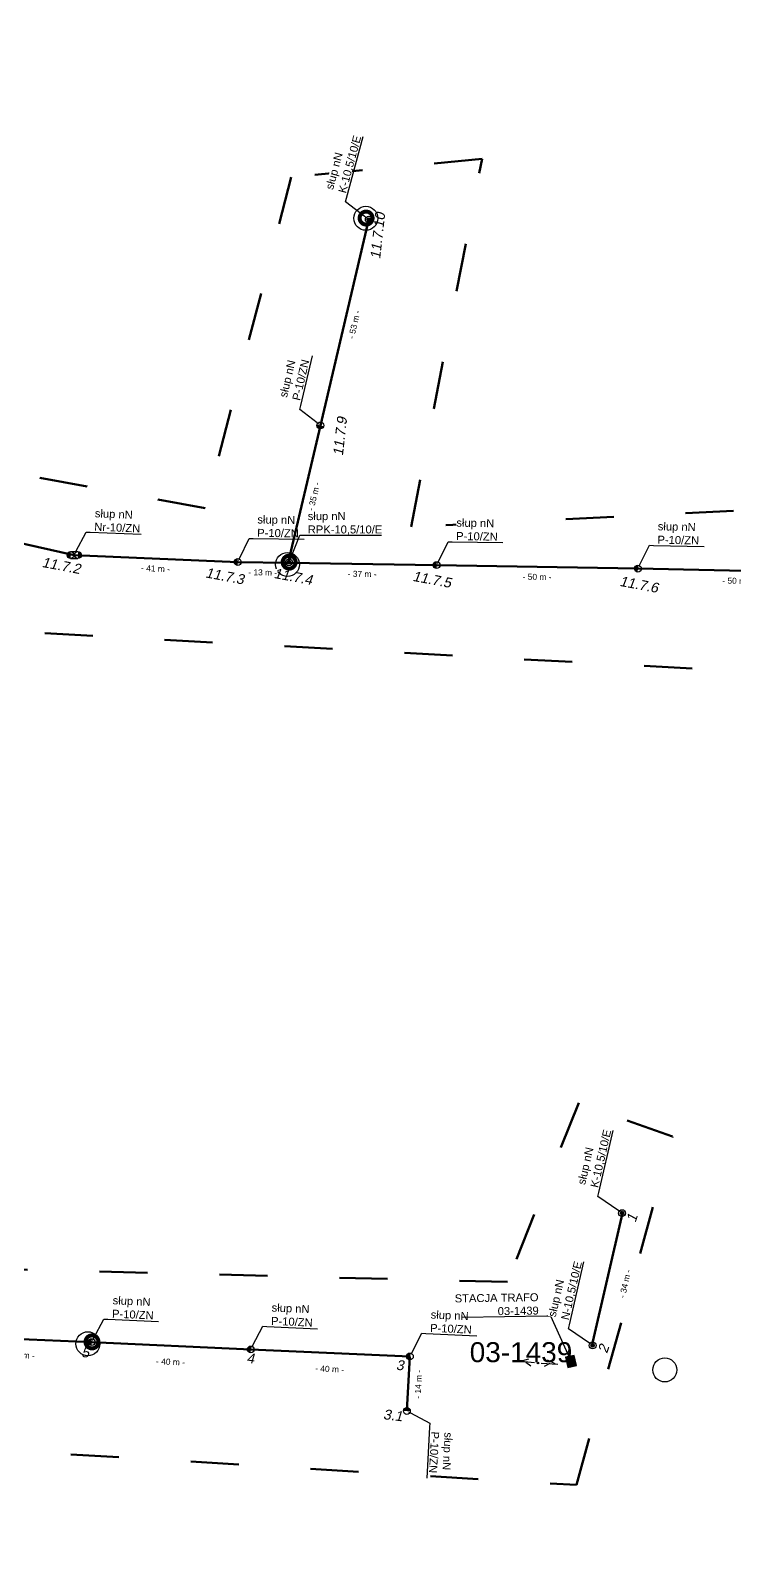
# Model space of a CAD drawing. Header units: metres. Extents: x 5772289 to 7530543, y 5762751 to 5793884.
# Drawn here: x 7526786.5 to 7526962.6, y 5787443.3 to 5787822.1 of the extents above; entities that cross this region are included whole.
import ezdxf
from ezdxf import colors
from ezdxf.entities.mleader import LeaderData, LeaderLine
from ezdxf.enums import TextEntityAlignment as Align
from ezdxf.math import Vec2, Vec3

# ---------------------------------------------------------------- set-up
doc = ezdxf.new("R2010")
doc.units = ezdxf.units.M
doc.linetypes.add('GCAD_ISO03W100', pattern=[30, 12, -18])
for name, color, linetype, lineweight in [('!tele', 30, 'Continuous', 50), ('!trafo', 6, 'GCAD_ISO03W100', 50), ('00_Mufa', 3, 'Continuous', 30), ('00_rurka', 30, 'Continuous', 30), ('_MM LINIA Sn', 40, 'Continuous', 30), ('_numery', 7, 'Continuous', 40), ('trafo otwock2|Survey_Point_Text_Name', 7, 'Continuous', 0)]:
    doc.layers.add(name, color=color, linetype=linetype, lineweight=lineweight)
doc.layers.add('_arkusze model', color=7, linetype='Continuous', lineweight=50, plot=False)
for name, color, linetype in [('_MM mufy', 3, 'Continuous'), ('_MM opisy', 7, 'Continuous'), ('_MM slupy', 5, 'Continuous'), ('_mm trafo', 3, 'Continuous'), ('DIM', 7, 'Continuous')]:
    doc.layers.add(name, color=color, linetype=linetype)
doc.styles.get("Standard").update_dxf_attribs({"font": 'arial.ttf'})
doc.dimstyles.new('opis linie', dxfattribs={"dimtxt": 1.5, "dimasz": 0.18, "dimexe": 0.18, "dimexo": 0.0625, "dimgap": 2.5, "dimtad": 4, "dimdec": 0, "dimzin": 0, "dimdsep": 46, "dimtxsty": 'Standard', "dimcen": 0.09, "dimse1": 1, "dimse2": 1, "dimsd1": 1, "dimsd2": 1, "dimclrt": 256, "dimadec": 0, "dimazin": 0, "dimtfac": 1, "dimtdec": 0, "dimtofl": 0, "dimtmove": 0, "dimatfit": 3, "dimfxl": 1, "dimtfill": 1, "dimtolj": 1, "dimtzin": 0, "dimarcsym": 0})

# ---------------------------------------------------------------- blocks, each defined once
blk = doc.blocks.new('ZN')
at = {"layer": '_MM slupy', "transparency": 33554687}
h = blk.add_hatch(color=256, dxfattribs=at)
h.dxf.hatch_style = 1
h.paths.add_polyline_path([(0, -0.86), (0, 0.86, 1)])
at = {"layer": '_MM slupy'}
blk.add_circle((0, 0), 0.857, dxfattribs=at)
blk = doc.blocks.new('trafo otwock2|NULL-flatten-294')
at = {"color": 2, "linetype": 'Continuous', "lineweight": 0}
blk.add_point((0, 0), dxfattribs=at)
blk = doc.blocks.new('trafo otwock2-flatten-1')
at = {"layer": '!tele'}
blk.add_blockref('trafo otwock2|NULL-flatten-294', (7526921.97058, 5787489.37466), dxfattribs=at)
at = {"layer": 'trafo otwock2|Survey_Point_Text_Name', "color": 3, "linetype": 'Continuous', "lineweight": 53}
blk.add_text('03-1439', height=5, dxfattribs=at).set_placement((7526921.97058, 5787489.37466), align=Align.RIGHT)
blk = doc.blocks.new('*D3317')
at = {"layer": 'DIM', "insert": (7526867.51, 5787748.62), "char_height": 1.5, "attachment_point": 5, "rotation": 76.7896, "bg_fill": 3, "box_fill_scale": 1.1, "bg_fill_color": 9, "bg_fill_true_color": 13158600, "bg_fill_transparency": 0}
blk.add_mtext('\\A1;- 53 m -', dxfattribs=at)
blk = doc.blocks.new('*D3318')
at = {"layer": 'DIM', "insert": (7526857.42, 5787705.68), "char_height": 1.5, "attachment_point": 5, "rotation": 76.7446, "bg_fill": 3, "box_fill_scale": 1.1, "bg_fill_color": 9, "bg_fill_true_color": 13158600, "bg_fill_transparency": 0}
blk.add_mtext('\\A1;- 35 m -', dxfattribs=at)
blk = doc.blocks.new('*D3320')
at = {"layer": 'DIM', "insert": (7526963.08, 5787684.58), "char_height": 1.5, "attachment_point": 5, "rotation": 358.7549, "bg_fill": 3, "box_fill_scale": 1.1, "bg_fill_color": 9, "bg_fill_true_color": 13158600, "bg_fill_transparency": 0}
blk.add_mtext('\\A1;- 50 m -', dxfattribs=at)
blk = doc.blocks.new('*D3321')
at = {"layer": 'DIM', "insert": (7526913.17, 5787685.56), "char_height": 1.5, "attachment_point": 5, "rotation": 358.9861, "bg_fill": 3, "box_fill_scale": 1.1, "bg_fill_color": 9, "bg_fill_true_color": 13158600, "bg_fill_transparency": 0}
blk.add_mtext('\\A1;- 50 m -', dxfattribs=at)
blk = doc.blocks.new('*D3322')
at = {"layer": 'DIM', "insert": (7526869.46, 5787686.3), "char_height": 1.5, "attachment_point": 5, "rotation": 359.0899, "bg_fill": 3, "box_fill_scale": 1.1, "bg_fill_color": 9, "bg_fill_true_color": 13158600, "bg_fill_transparency": 0}
blk.add_mtext('\\A1;- 37 m -', dxfattribs=at)
blk = doc.blocks.new('*D3323')
at = {"layer": 'DIM', "insert": (7526844.62, 5787686.68), "char_height": 1.5, "attachment_point": 5, "rotation": 359.2012, "bg_fill": 3, "box_fill_scale": 1.1, "bg_fill_color": 9, "bg_fill_true_color": 13158600, "bg_fill_transparency": 0}
blk.add_mtext('\\A1;- 13 m -', dxfattribs=at)
blk = doc.blocks.new('*D3324')
at = {"layer": 'DIM', "insert": (7526817.82, 5787687.65), "char_height": 1.5, "attachment_point": 5, "rotation": 357.5839, "bg_fill": 3, "box_fill_scale": 1.1, "bg_fill_color": 9, "bg_fill_true_color": 13158600, "bg_fill_transparency": 0}
blk.add_mtext('\\A1;- 41 m -', dxfattribs=at)
blk = doc.blocks.new('*D3325')
at = {"layer": 'DIM', "insert": (7526772.5, 5787694.06), "char_height": 1.5, "attachment_point": 5, "rotation": 347.3054, "bg_fill": 3, "box_fill_scale": 1.1, "bg_fill_color": 9, "bg_fill_true_color": 13158600, "bg_fill_transparency": 0}
blk.add_mtext('\\A1;- 50 m -', dxfattribs=at)
blk = doc.blocks.new('*D3364')
at = {"layer": 'DIM', "insert": (7526883.51, 5787483.86), "char_height": 1.5, "attachment_point": 5, "rotation": 86.8584, "bg_fill": 3, "box_fill_scale": 1.1, "bg_fill_color": 9, "bg_fill_true_color": 13158600, "bg_fill_transparency": 0}
blk.add_mtext('\\A1;- 14 m -', dxfattribs=at)
blk = doc.blocks.new('*D3397')
at = {"layer": 'DIM', "insert": (7526784.05, 5787491.12), "char_height": 1.5, "attachment_point": 5, "rotation": 357.5784, "bg_fill": 3, "box_fill_scale": 1.1, "bg_fill_color": 9, "bg_fill_true_color": 13158600, "bg_fill_transparency": 0}
blk.add_mtext('\\A1;- 35 m -', dxfattribs=at)
blk = doc.blocks.new('*D3398')
at = {"layer": 'DIM', "insert": (7526821.57, 5787489.46), "char_height": 1.5, "attachment_point": 5, "rotation": 357.3746, "bg_fill": 3, "box_fill_scale": 1.1, "bg_fill_color": 9, "bg_fill_true_color": 13158600, "bg_fill_transparency": 0}
blk.add_mtext('\\A1;- 40 m -', dxfattribs=at)
blk = doc.blocks.new('*D3399')
at = {"layer": 'DIM', "insert": (7526861.33, 5787487.67), "char_height": 1.5, "attachment_point": 5, "rotation": 357.4732, "bg_fill": 3, "box_fill_scale": 1.1, "bg_fill_color": 9, "bg_fill_true_color": 13158600, "bg_fill_transparency": 0}
blk.add_mtext('\\A1;- 40 m -', dxfattribs=at)
blk = doc.blocks.new('R')
at = {"layer": '_MM slupy', "transparency": 33554687}
h = blk.add_hatch(color=256, dxfattribs=at)
h.dxf.hatch_style = 1
h.paths.add_polyline_path([(-0.93, -0.86), (-0.93, 0.86, 1)])
h = blk.add_hatch(color=256, dxfattribs=at)
h.dxf.hatch_style = 1
h.paths.add_polyline_path([(0.93, 0.86), (0.93, -0.86, 1)])
at = {"layer": '_MM slupy'}
for points in [[(-0.93, 0.86), (0.93, 0.86)], [(-0.93, -0.86), (0.93, -0.86)]]:
    blk.add_lwpolyline(points, dxfattribs=at)
for centre in [(-0.93, 0), (0.93, 0)]:
    blk.add_circle(centre, 0.857, dxfattribs=at)
blk = doc.blocks.new('E')
at = {"layer": '_MM slupy'}
h = blk.add_hatch(color=256, dxfattribs=at)
h.dxf.hatch_style = 1
h.paths.add_polyline_path([(0.27, 0.37, 1), (-0.27, -0.37, 1)])
for radius in [0.857, 0.457]:
    blk.add_circle((0, 0), radius, dxfattribs=at)
blk = doc.blocks.new('trafo')
at = {"layer": '_mm trafo'}
h = blk.add_hatch(color=256, dxfattribs=at)
h.dxf.hatch_style = 1
h.paths.add_polyline_path([(-1.15, 1.02), (-0.52, -1.51), (1.64, -0.96), (1.01, 1.59)])
at = {"layer": '_MM LINIA Sn', "color": 2, "lineweight": 60}
for p, q in [((0.58, 0.02), (-0.43, 0.9)), ((-0.32, -0.23), (0.58, 0.02)), ((0.58, -0.92), (-0.32, -0.23)), ((0.55, -0.72), (0.41, -0.9)), ((0.41, -0.9), (0.58, -0.92)), ((0.58, -0.92), (0.55, -0.72))]:
    blk.add_line(p, q, dxfattribs=at)
at = {"layer": '_mm trafo', "flags": 128}
blk.add_lwpolyline([(-0.52, -1.52), (1.64, -0.96), (0.98, 1.58), (-1.17, 0.99), (-0.52, -1.52)], close=True, dxfattribs=at)
blk = doc.blocks.new('*D3427')
at = {"layer": 'DIM', "insert": (7526935.2, 5787508.97), "char_height": 1.5, "attachment_point": 5, "rotation": 76.9892, "bg_fill": 3, "box_fill_scale": 1.1, "bg_fill_color": 9, "bg_fill_true_color": 13158600, "bg_fill_transparency": 0}
blk.add_mtext('\\A1;- 34 m -', dxfattribs=at)
blk = doc.blocks.new('mufa')
at = {"layer": '_MM mufy'}
h = blk.add_hatch(color=256, dxfattribs=at)
h.dxf.hatch_style = 1
h.paths.add_polyline_path([(2.15, 0.12, 1), (-2.1, -0.05, 1)])
h.paths.add_polyline_path([(-1.1, -0.01, -1), (1.15, 0.08, -1)], flags=16)
h.paths.add_polyline_path([(-0.83, 0, -1), (0.88, 0.07, -1)], flags=0)
blk = doc.blocks.new('q')
at = {"layer": '_MM slupy'}
blk.add_blockref('ZN', (0, 0), dxfattribs=at)
at = {"layer": '_MM opisy'}
ml = blk.add_multileader_mtext('Standard', dxfattribs=at)
ml.set_content('\\pxql;słup nN\\PP-10/ZN', color=256)
ml.set_leader_properties()
ml.build(insert=Vec2(0, 0))
ml.multileader.update_dxf_attribs({"has_text_frame": 1, "text_left_attachment_type": 5, "text_right_attachment_type": 5, "dogleg_length": 1, "arrow_head_size": 1})
ctx = ml.context
ctx.base_point, ctx.char_height, ctx.arrow_head_size, ctx.landing_gap_size, ctx.plane_origin = Vec3(3.75, 5.9), 2, 1, 1, Vec3(1.72, -1.42)
ctx.left_attachment, ctx.right_attachment = 5, 5
notes = []
notes.append((ctx, [(0, (1, 1, 0), (2.75, 5.9), (1, 0), 1, [(0, [(0, 0), (2.75, 5.9)], 0, [])])]))
ctx.mtext.insert, ctx.mtext.flow_direction = Vec3(4.75, 11.7), 5
ctx.mtext.has_bg_fill, ctx.mtext.bg_color, ctx.mtext.bg_scale_factor, ctx.mtext.bg_transparency, ctx.mtext.use_window_bg_color = 1, -1023410175, 1, 0, 1
for ctx, leaders in notes:
    for number, flags, end, landing, length, lines in leaders:
        leader = LeaderData()
        leader.index, (leader.has_last_leader_line, leader.has_dogleg_vector, leader.attachment_direction) = number, flags
        leader.last_leader_point, leader.dogleg_vector, leader.dogleg_length = Vec3(end), Vec3(landing), length
        for number, points, colour, breaks in lines:
            line = LeaderLine()
            line.index, line.vertices, line.color, line.breaks = number, Vec3.list(points), colors.encode_raw_color(colour), breaks
            leader.lines.append(line)
        ctx.leaders.append(leader)

msp = doc.modelspace()

# ---------------------------------------------------------------- linework, layer by layer
at = {"layer": '!tele', "elevation": 121.45}
msp.add_lwpolyline([(7526926.85, 5787493.43), (7526934.51, 5787526.6)], dxfattribs=at)
at = {"layer": '!trafo'}
msp.add_lwpolyline([(7526261.9, 5787443.28), (7526631.83, 5787453.92), (7526638.67, 5787516.85), (7526683.09, 5787544.1), (7526712.52, 5787689.22), (7526790.15, 5787671.5), (7527045.42, 5787657.58), (7527052.17, 5787706.52), (7526881.71, 5787698.08), (7526899.43, 5787790.06), (7526851.75, 5787785.42), (7526830.24, 5787702.72), (7526729.82, 5787721.29), (7526754.71, 5787820.44), (7526699.44, 5787822.13), (7526692.26, 5787734.79), (7526606.61, 5787749.14), (7526613.68, 5787695.06), (7526644.48, 5787694.64), (7526596.64, 5787516.96), (7526439.85, 5787493.95)], dxfattribs=at)
msp.add_lwpolyline([(7526649.33, 5787511.78), (7526646.95, 5787475.38), (7526923.01, 5787458.7), (7526946.98, 5787545.72), (7526923.57, 5787554.14), (7526905.77, 5787509.42), (7526753.71, 5787513.29), (7526777.18, 5787604.26), (7526745.8, 5787610.86), (7526723.38, 5787514.08)], close=True, dxfattribs=at)
at = {"layer": '00_Mufa'}
for centre in [(7526870.38, 5787775.16), (7526850.8, 5787688.67), (7526800.92, 5787493.98), (7526945.09, 5787487.44)]:
    msp.add_circle(centre, 3, dxfattribs=at)
at = {"layer": '00_rurka'}
for points in [[(7526912.56, 5787489.19), (7526908.37, 5787489.65)], [(7526909.05, 5787489.59), (7526911.08, 5787490.21)], [(7526910.34, 5787489.42), (7526911.64, 5787488.5)], [(7526914.16, 5787489.14), (7526918.37, 5787488.91)], [(7526916.38, 5787489.01), (7526914.96, 5787488.31)], [(7526917.69, 5787488.96), (7526915.79, 5787489.91)]]:
    msp.add_lwpolyline(points, dxfattribs=at)
msp.add_circle((7526913.4, 5787489.16), 0.215, dxfattribs=at)

# ---------------------------------------------------------------- block references
at = {"layer": '_arkusze model', "rotation": 357.3066721443945}
msp.add_blockref('trafo', (7526921.43, 5787489.55), dxfattribs=at)

# ---------------------------------------------------------------- next in the draw order: block references
for p, rotation in [((7526859.01, 5787723.41), 76.78957877802713), ((7526838.38, 5787689.29), 359.2011702883353), ((7526888.07, 5787688.52), 358.9861220697084), ((7526938.36, 5787687.63), 358.7549120972038), ((7526801.88, 5787494.38), 357.37455753507), ((7526841.63, 5787492.56), 357.47322720448), ((7526881.38, 5787490.81), 357.47322720448), ((7526880.63, 5787477.18), 266.8583589859105)]:
    msp.add_blockref('q', p, dxfattribs=dict(rotation=rotation))

# ---------------------------------------------------------------- next in the draw order: linework, layer by layer
at = {"layer": '!tele'}
for points in [[(7526850.93, 5787689.11), (7526859.01, 5787723.41), (7526871.12, 5787774.98)], [(7526704.08, 5787712.96), (7526748.63, 5787702.01), (7526797.47, 5787691.01), (7526838.38, 5787689.29), (7526850.93, 5787689.11), (7526888.07, 5787688.52), (7526938.36, 5787687.63), (7526987.91, 5787686.55), (7527035.4, 5787685.91)], [(7526536.78, 5787489.89), (7526577.27, 5787494.6), (7526608.84, 5787498.3), (7526622.89, 5787498.44), (7526658.47, 5787500.47), (7526695.36, 5787499.02), (7526731.33, 5787497.44), (7526766.55, 5787495.88), (7526801.88, 5787494.38), (7526841.63, 5787492.56), (7526881.38, 5787490.81)], [(7526881.38, 5787490.81), (7526880.63, 5787477.18)]]:
    msp.add_lwpolyline(points, dxfattribs=at)

# ---------------------------------------------------------------- next in the draw order: block references
msp.add_blockref('trafo otwock2-flatten-1', (0, 0), dxfattribs=at)

# ---------------------------------------------------------------- next in the draw order: dimensions: what is measured, and where the dimension line sits
at = {"layer": 'DIM'}
for p1, p2, picture, middle in [((7526871.12, 5787774.98), (7526859.01, 5787723.41), '*D3317', (7526867.51, 5787748.62)), ((7526987.91, 5787686.55), (7526938.36, 5787687.63), '*D3320', (7526963.08, 5787684.58)), ((7526766.55, 5787495.88), (7526801.88, 5787494.38), '*D3397', (7526784.05, 5787491.12)), ((7526881.38, 5787490.81), (7526880.63, 5787477.18), '*D3364', (7526883.51, 5787483.86))]:
    dim = msp.add_aligned_dim(p1=p1, p2=p2, distance=-0.75, dimstyle='opis linie', override={"dimpost": '- <> m -'}, dxfattribs=at)
    dim.commit()
    dim.dimension.update_dxf_attribs({"geometry": picture, "text_midpoint": middle})

# ---------------------------------------------------------------- next in the draw order: leaders
at = {"layer": '_MM opisy'}
ml = msp.add_multileader_mtext('Standard', dxfattribs=at)
ml.set_content('\\pxql;słup nN\\PK-10,5/10/E', color=256)
ml.set_leader_properties()
ml.build(insert=Vec2(0, 0))
ml.multileader.update_dxf_attribs({"has_text_frame": 1, "text_left_attachment_type": 5, "text_right_attachment_type": 5, "dogleg_length": 1, "arrow_head_size": 1})
ctx = ml.context
ctx.base_point, ctx.char_height, ctx.arrow_head_size, ctx.landing_gap_size, ctx.plane_origin, ctx.plane_x_axis, ctx.plane_y_axis = Vec3(7526928.61, 5787531.76, 121.45), 2, 1, 1, Vec3(7526936.17, 5787527.98, 121.45), Vec3(0.22421, 0.974541), Vec3(-0.974541, 0.22421)
ctx.left_attachment, ctx.right_attachment = 5, 5
notes = []
notes.append((ctx, [(0, (1, 1, 0), (7526928.38, 5787530.79, 121.45), (0.22421, 0.974541), 1, [(0, [(7526934.41, 5787526.62, 121.45)], 0, [])])]))
ctx.mtext.insert, ctx.mtext.text_direction, ctx.mtext.flow_direction = Vec3(7526923.21, 5787534.03, 121.45), Vec3(0.22421, 0.974541), 5
ctx.mtext.has_bg_fill, ctx.mtext.bg_color, ctx.mtext.bg_scale_factor, ctx.mtext.bg_transparency, ctx.mtext.use_window_bg_color = 1, -1023410175, 1, 0, 1
at = {"layer": '_mm trafo', "color": 3}
ml = msp.add_multileader_mtext('Standard', dxfattribs=at)
ml.set_content('STACJA TRAFO\\P03-1439', color=3)
ml.set_leader_properties()
ml.build(insert=Vec2(0, 0))
ml.multileader.update_dxf_attribs({"has_text_frame": 1, "text_left_attachment_type": 5, "text_right_attachment_type": 5, "dogleg_length": 1, "arrow_head_size": 1.5})
ctx = ml.context
ctx.base_point, ctx.char_height, ctx.arrow_head_size, ctx.plane_origin, ctx.plane_x_axis, ctx.plane_y_axis = Vec3(7526890.9, 5787500.5), 2, 1.5, Vec3(7526925.56, 5787457.45), Vec3(0.999891, 0.014731), Vec3(-0.014731, 0.999891)
ctx.left_attachment, ctx.right_attachment, ctx.text_align_type, ctx.attachment_type = 5, 5, 2, 2
notes.append((ctx, [(0, (1, 1, 0), (7526916.6, 5787500.88), (-0.999891, -0.014731), 1, [(0, [(7526922.33, 5787488.26)], 0, [])])]))
ctx.mtext.insert, ctx.mtext.text_direction, ctx.mtext.rotation, ctx.mtext.alignment, ctx.mtext.flow_direction = Vec3(7526913.52, 5787506.61), Vec3(0.999891, 0.014731), 6.129723, 3, 5
ctx.mtext.has_bg_fill, ctx.mtext.bg_color, ctx.mtext.bg_scale_factor, ctx.mtext.bg_transparency, ctx.mtext.use_window_bg_color = 1, -1073741824, 1, 0, 1
for ctx, leaders in notes:
    for number, flags, end, landing, length, lines in leaders:
        leader = LeaderData()
        leader.index, (leader.has_last_leader_line, leader.has_dogleg_vector, leader.attachment_direction) = number, flags
        leader.last_leader_point, leader.dogleg_vector, leader.dogleg_length = Vec3(end), Vec3(landing), length
        for number, points, colour, breaks in lines:
            line = LeaderLine()
            line.index, line.vertices, line.color, line.breaks = number, Vec3.list(points), colors.encode_raw_color(colour), breaks
            leader.lines.append(line)
        ctx.leaders.append(leader)

# ---------------------------------------------------------------- next in the draw order: block references
at = {"rotation": 77.04356814333869}
msp.add_blockref('E', (7526934.41, 5787526.62, 121.45), dxfattribs=at)

# ---------------------------------------------------------------- next in the draw order: texts
at = {"layer": '_numery', "oblique": 10}
msp.add_text('3.1', height=2.5, rotation=353.2277, dxfattribs=at).set_placement((7526874.63, 5787475.16))

# ---------------------------------------------------------------- next in the draw order: dimensions: what is measured, and where the dimension line sits
at = {"layer": 'DIM'}
for p1, p2, picture, middle in [((7526859.01, 5787723.41), (7526850.93, 5787689.11), '*D3318', (7526857.42, 5787705.68)), ((7526938.36, 5787687.63), (7526888.07, 5787688.52), '*D3321', (7526913.17, 5787685.56)), ((7526801.88, 5787494.38), (7526841.63, 5787492.56), '*D3398', (7526821.57, 5787489.46))]:
    dim = msp.add_aligned_dim(p1=p1, p2=p2, distance=-0.75, dimstyle='opis linie', override={"dimpost": '- <> m -'}, dxfattribs=at)
    dim.commit()
    dim.dimension.update_dxf_attribs({"geometry": picture, "text_midpoint": middle})

# ---------------------------------------------------------------- next in the draw order: leaders
at = {"layer": '_MM opisy'}
ml = msp.add_multileader_mtext('Standard', dxfattribs=at)
ml.set_content('\\pxql;słup nN\\PK-10,5/10/E', color=256)
ml.set_leader_properties()
ml.build(insert=Vec2(0, 0))
ml.multileader.update_dxf_attribs({"has_text_frame": 1, "text_left_attachment_type": 5, "text_right_attachment_type": 5, "dogleg_length": 1, "arrow_head_size": 1})
ctx = ml.context
ctx.base_point, ctx.char_height, ctx.arrow_head_size, ctx.landing_gap_size, ctx.plane_origin, ctx.plane_x_axis, ctx.plane_y_axis = Vec3(7526865.53, 5787780.21), 2, 1, 1, Vec3(7526872.95, 5787776.13), Vec3(0.26223, 0.965005), Vec3(-0.965005, 0.26223)
ctx.left_attachment, ctx.right_attachment = 5, 5
notes = []
notes.append((ctx, [(0, (1, 1, 0), (7526865.27, 5787779.24), (0.26223, 0.965005), 1, [(0, [(7526871.12, 5787774.85)], 0, [])])]))
ctx.mtext.insert, ctx.mtext.text_direction, ctx.mtext.flow_direction = Vec3(7526860.23, 5787782.69), Vec3(0.26223, 0.965005), 5
ctx.mtext.has_bg_fill, ctx.mtext.bg_color, ctx.mtext.bg_scale_factor, ctx.mtext.bg_transparency, ctx.mtext.use_window_bg_color = 1, -1023410175, 1, 0, 1
ml = msp.add_multileader_mtext('Standard', dxfattribs=at)
ml.set_content('\\pxql;słup nN\\PN-10,5/10/E', color=256)
ml.set_leader_properties()
ml.build(insert=Vec2(0, 0))
ml.multileader.update_dxf_attribs({"has_text_frame": 1, "text_left_attachment_type": 5, "text_right_attachment_type": 5, "dogleg_length": 1, "arrow_head_size": 1})
ctx = ml.context
ctx.base_point, ctx.char_height, ctx.arrow_head_size, ctx.landing_gap_size, ctx.plane_origin, ctx.plane_x_axis, ctx.plane_y_axis = Vec3(7526921.26, 5787498.7, 121.45), 2, 1, 1, Vec3(7526928.82, 5787494.92, 121.45), Vec3(0.22421, 0.974541), Vec3(-0.974541, 0.22421)
ctx.left_attachment, ctx.right_attachment = 5, 5
notes.append((ctx, [(0, (1, 1, 0), (7526921.03, 5787497.73, 121.45), (0.22421, 0.974541), 1, [(0, [(7526927.06, 5787493.56, 121.45)], 0, [])])]))
ctx.mtext.insert, ctx.mtext.text_direction, ctx.mtext.flow_direction = Vec3(7526915.86, 5787500.97, 121.45), Vec3(0.22421, 0.974541), 5
ctx.mtext.has_bg_fill, ctx.mtext.bg_color, ctx.mtext.bg_scale_factor, ctx.mtext.bg_transparency, ctx.mtext.use_window_bg_color = 1, -1023410175, 1, 0, 1
for ctx, leaders in notes:
    for number, flags, end, landing, length, lines in leaders:
        leader = LeaderData()
        leader.index, (leader.has_last_leader_line, leader.has_dogleg_vector, leader.attachment_direction) = number, flags
        leader.last_leader_point, leader.dogleg_vector, leader.dogleg_length = Vec3(end), Vec3(landing), length
        for number, points, colour, breaks in lines:
            line = LeaderLine()
            line.index, line.vertices, line.color, line.breaks = number, Vec3.list(points), colors.encode_raw_color(colour), breaks
            leader.lines.append(line)
        ctx.leaders.append(leader)

# ---------------------------------------------------------------- next in the draw order: block references
at = {"color": 5, "lineweight": 70}
for p in [(7526870.42, 5787775.19), (7526801.92, 5787494.41)]:
    msp.add_blockref('mufa', p, dxfattribs=at)
for p, rotation in [((7526871.12, 5787774.85), 74.79759128780033), ((7526927.06, 5787493.56, 121.45), 77.04356814333869)]:
    msp.add_blockref('E', p, dxfattribs=dict(rotation=rotation))

# ---------------------------------------------------------------- next in the draw order: texts
at = {"layer": '_numery', "oblique": 10}
for s, rotation, p in [('11.7.10', 83.6426, (7526873.95, 5787764.89)), ('11.7.9', 83.6426, (7526864.64, 5787715.72)), ('11.7.6', 349.2915, (7526933.67, 5787683.35)), ('5', 353.2277, (7526799.22, 5787490.7))]:
    msp.add_text(s, height=2.5, rotation=rotation, dxfattribs=at).set_placement(p)

# ---------------------------------------------------------------- next in the draw order: dimensions: what is measured, and where the dimension line sits
at = {"layer": 'DIM'}
for p1, p2, picture, middle in [((7526888.07, 5787688.52), (7526850.93, 5787689.11), '*D3322', (7526869.46, 5787686.3)), ((7526841.63, 5787492.56), (7526881.38, 5787490.81), '*D3399', (7526861.33, 5787487.67))]:
    dim = msp.add_aligned_dim(p1=p1, p2=p2, distance=-0.75, dimstyle='opis linie', override={"dimpost": '- <> m -'}, dxfattribs=at)
    dim.commit()
    dim.dimension.update_dxf_attribs({"geometry": picture, "text_midpoint": middle})

# ---------------------------------------------------------------- next in the draw order: texts
at = {"layer": '_numery', "oblique": 10}
for s, rotation, p in [('11.7.5', 349.2915, (7526881.94, 5787684.6)), ('4', 353.2277, (7526840.47, 5787489.24)), ('3', 353.2277, (7526877.83, 5787487.51))]:
    msp.add_text(s, height=2.5, rotation=rotation, dxfattribs=at).set_placement(p)

# ---------------------------------------------------------------- next in the draw order: dimensions: what is measured, and where the dimension line sits
at = {"layer": 'DIM'}
for p1, p2, distance, picture, middle in [((7526850.93, 5787689.11), (7526838.38, 5787689.29), -0.75, '*D3323', (7526844.62, 5787686.68)), ((7526926.85, 5787493.43, 121.45), (7526934.51, 5787526.6, 121.45), -1.38, '*D3427', (7526935.2, 5787508.97))]:
    dim = msp.add_aligned_dim(p1=p1, p2=p2, distance=distance, dimstyle='opis linie', override={"dimpost": '- <> m -'}, dxfattribs=at)
    dim.commit()
    dim.dimension.update_dxf_attribs({"geometry": picture, "text_midpoint": middle})

# ---------------------------------------------------------------- next in the draw order: texts
at = {"layer": '_numery', "oblique": 10}
for s, p in [('1', (7526937.76, 5787524.13)), ('2', (7526930.65, 5787491.43))]:
    msp.add_text(s, height=2.5, rotation=71.4594, dxfattribs=at).set_placement(p)

# ---------------------------------------------------------------- next in the draw order: dimensions: what is measured, and where the dimension line sits
at = {"layer": 'DIM'}
dim = msp.add_aligned_dim(p1=(7526838.38, 5787689.29), p2=(7526797.47, 5787691.01), distance=-0.75, dimstyle='opis linie', override={"dimpost": '- <> m -'}, dxfattribs=at)
dim.commit()
dim.dimension.update_dxf_attribs({"geometry": '*D3324', "text_midpoint": (7526817.82, 5787687.65)})

# ---------------------------------------------------------------- next in the draw order: leaders
at = {"layer": '_MM opisy'}
ml = msp.add_multileader_mtext('Standard', dxfattribs=at)
ml.set_content('\\pxql;słup nN\\PRPK-10,5/10/E', color=256)
ml.set_leader_properties()
ml.build(insert=Vec2(0, 0))
ml.multileader.update_dxf_attribs({"has_text_frame": 1, "text_left_attachment_type": 5, "text_right_attachment_type": 5, "dogleg_length": 1, "arrow_head_size": 1})
ctx = ml.context
ctx.base_point, ctx.char_height, ctx.arrow_head_size, ctx.landing_gap_size, ctx.plane_origin = Vec3(7526854.86, 5787695.99), 2, 1, 1, Vec3(7526852.86, 5787687.77)
ctx.left_attachment, ctx.right_attachment = 5, 5
notes = []
notes.append((ctx, [(0, (1, 1, 0), (7526853.86, 5787695.99), (1, 0), 1, [(0, [(7526851.15, 5787689.19)], 0, [])])]))
ctx.mtext.insert, ctx.mtext.flow_direction = Vec3(7526855.86, 5787701.76), 5
ctx.mtext.has_bg_fill, ctx.mtext.bg_color, ctx.mtext.bg_scale_factor, ctx.mtext.bg_transparency, ctx.mtext.use_window_bg_color = 1, -1023410175, 1, 0, 1
for ctx, leaders in notes:
    for number, flags, end, landing, length, lines in leaders:
        leader = LeaderData()
        leader.index, (leader.has_last_leader_line, leader.has_dogleg_vector, leader.attachment_direction) = number, flags
        leader.last_leader_point, leader.dogleg_vector, leader.dogleg_length = Vec3(end), Vec3(landing), length
        for number, points, colour, breaks in lines:
            line = LeaderLine()
            line.index, line.vertices, line.color, line.breaks = number, Vec3.list(points), colors.encode_raw_color(colour), breaks
            leader.lines.append(line)
        ctx.leaders.append(leader)

# ---------------------------------------------------------------- next in the draw order: block references
at = {"color": 5, "lineweight": 70}
msp.add_blockref('mufa', (7526851.19, 5787689.22), dxfattribs=at)
msp.add_blockref('E', (7526851.15, 5787689.19))

# ---------------------------------------------------------------- next in the draw order: texts
at = {"layer": '_numery', "oblique": 10}
for s, p in [('11.7.3', (7526830.17, 5787685.47)), ('11.7.4', (7526847.25, 5787685.33))]:
    msp.add_text(s, height=2.5, rotation=349.2915, dxfattribs=at).set_placement(p)

# ---------------------------------------------------------------- next in the draw order: dimensions: what is measured, and where the dimension line sits
at = {"layer": 'DIM'}
dim = msp.add_aligned_dim(p1=(7526797.47, 5787691.01), p2=(7526748.63, 5787702.01), distance=-0.75, dimstyle='opis linie', override={"dimpost": '- <> m -'}, dxfattribs=at)
dim.commit()
dim.dimension.update_dxf_attribs({"geometry": '*D3325', "text_midpoint": (7526772.5, 5787694.06)})

# ---------------------------------------------------------------- next in the draw order: leaders
at = {"layer": '_MM opisy'}
ml = msp.add_multileader_mtext('Standard', dxfattribs=at)
ml.set_content('\\pxql;słup nN\\PNr-10/ZN', color=256)
ml.set_leader_properties()
ml.build(insert=Vec2(0, 0))
ml.multileader.update_dxf_attribs({"has_text_frame": 1, "text_left_attachment_type": 5, "text_right_attachment_type": 5, "dogleg_length": 1, "arrow_head_size": 1})
ctx = ml.context
ctx.base_point, ctx.char_height, ctx.arrow_head_size, ctx.landing_gap_size, ctx.plane_origin, ctx.plane_x_axis, ctx.plane_y_axis = Vec3(7526801.47, 5787696.75), 2, 1, 1, Vec3(7526799.13, 5787689.52), Vec3(0.999111, -0.042157), Vec3(0.042157, 0.999111)
ctx.left_attachment, ctx.right_attachment = 5, 5
notes = []
notes.append((ctx, [(0, (1, 1, 0), (7526800.47, 5787696.79), (0.999111, -0.042157), 1, [(0, [(7526797.47, 5787691.01), (7526800.47, 5787696.79)], 0, [])])]))
ctx.mtext.insert, ctx.mtext.text_direction, ctx.mtext.flow_direction = Vec3(7526802.71, 5787702.47), Vec3(0.999111, -0.042157), 5
ctx.mtext.has_bg_fill, ctx.mtext.bg_color, ctx.mtext.bg_scale_factor, ctx.mtext.bg_transparency, ctx.mtext.use_window_bg_color = 1, -1023410175, 1, 0, 1
for ctx, leaders in notes:
    for number, flags, end, landing, length, lines in leaders:
        leader = LeaderData()
        leader.index, (leader.has_last_leader_line, leader.has_dogleg_vector, leader.attachment_direction) = number, flags
        leader.last_leader_point, leader.dogleg_vector, leader.dogleg_length = Vec3(end), Vec3(landing), length
        for number, points, colour, breaks in lines:
            line = LeaderLine()
            line.index, line.vertices, line.color, line.breaks = number, Vec3.list(points), colors.encode_raw_color(colour), breaks
            leader.lines.append(line)
        ctx.leaders.append(leader)

# ---------------------------------------------------------------- next in the draw order: block references
msp.add_blockref('R', (7526797.51, 5787691.04))

# ---------------------------------------------------------------- next in the draw order: texts
at = {"layer": '_numery', "oblique": 10}
msp.add_text('11.7.2', height=2.5, rotation=349.2915, dxfattribs=at).set_placement((7526789.3, 5787688.08))

doc.saveas('drawing.dxf')
